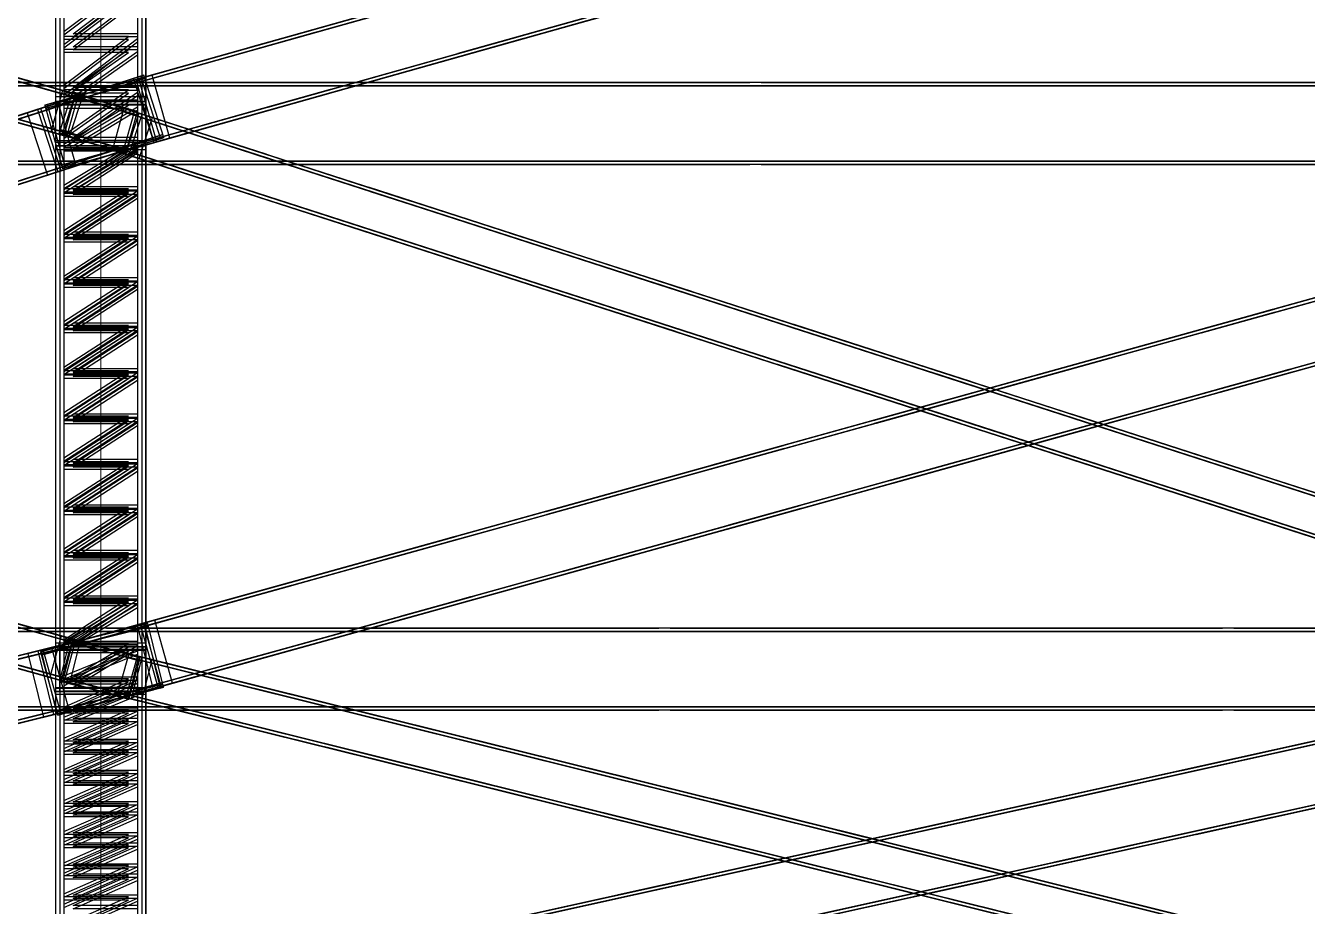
# Model space of a CAD drawing. Header units: millimetres. Extents: x -52000 to 48850, y -48850 to 51750.
# Drawn here: x -366 to 5887, y 15342 to 19641 of the extents above; entities that cross this region are included whole.
import ezdxf

# ---------------------------------------------------------------- set-up
doc = ezdxf.new("R2010")
doc.units = ezdxf.units.MM
doc.layers.add('D-BMK-AXIS', color=7, linetype='Continuous', lineweight=13)
doc.layers.add('D-STR-STRC', color=7, linetype='Continuous', lineweight=25)

msp = doc.modelspace()

# ---------------------------------------------------------------- linework, layer by layer
at = {"layer": 'D-BMK-AXIS'}
msp.add_line((0, -48000), (0, 48000), dxfattribs=at)
at = {"layer": 'D-STR-STRC'}
for points in [[(11337.9, 22521.3), (10878, 22391.8), (-273.3, 19252.4), (186.6, 19381.9)], [(11342.2, 22505.9), (10882.3, 22376.4), (-269, 19237), (190.9, 19366.5)], [(-11278.1, 22430.7), (-10976.2, 22345.7), (175, 19206.3), (-126.8, 19291.3)], [(-11273.7, 22446.1), (-10971.9, 22361.1), (179.4, 19221.7), (-122.5, 19306.7)], [(220, 22409.5), (-220, 22409.5), (-220, 19270.1), (220, 19270.1)], [(220, 22393.9), (-220, 22393.9), (-220, 19254.5), (220, 19254.5)], [(-11330.6, 22244), (-11028.8, 22159), (122.5, 19019.6), (-179.4, 19104.5)], [(-11326.3, 22259.4), (-11024.5, 22174.4), (126.8, 19035), (-175, 19119.9)], [(220, 22211.2), (-220, 22211.2), (-220, 19071.8), (220, 19071.8)], [(11420.3, 22228.7), (10960.3, 22099.2), (-190.9, 18959.8), (269, 19089.3)], [(11424.6, 22213.3), (10964.7, 22083.8), (-186.6, 18944.4), (273.3, 19073.9)], [(220, 22195.6), (-220, 22195.6), (-220, 19056.2), (220, 19056.2)], [(135, 19850.2), (-180, 19850.2), (-180, 19612)], [(135, 19834.6), (-180, 19834.6), (-180, 19596.5)], [(180, 19839.6), (180, 19601.5), (-135, 19601.5)], [(180, 19824), (180, 19585.9), (-135, 19585.9)], [(1966.5, 19883), (1596.4, 19778.8), (731.1, 19535.2)], [(1970, 19884), (1104.7, 19640.4), (734.6, 19536.2)], [(1970.8, 19867.6), (1600.7, 19763.4), (735.5, 19519.8)], [(1974.3, 19868.6), (1109.1, 19625), (739, 19520.8)], [(2978.1, 19852), (2608, 19747.8), (1742.8, 19504.2)], [(2981.6, 19853), (2116.4, 19609.4), (1746.3, 19505.2)], [(2982.4, 19836.6), (2612.3, 19732.4), (1747.1, 19488.8)], [(2986, 19837.6), (2120.7, 19594), (1750.6, 19489.8)], [(135, 19786.8), (-180, 19786.8), (-180, 19548.7)], [(135, 19771.3), (-180, 19771.3), (-180, 19533.1)], [(180, 19776.3), (180, 19538.1), (-135, 19538.1)], [(180, 19760.7), (180, 19522.6), (-135, 19522.6)], [(135, 19588.5), (-180, 19588.5), (-180, 19350.4)], [(135, 19573), (-180, 19573), (-180, 19334.8)], [(1037.2, 19621.3), (667.1, 19517.2), (-151.7, 19286.6)], [(1040.7, 19622.3), (221.9, 19391.8), (-148.2, 19287.6)], [(1041.5, 19605.9), (671.4, 19501.8), (-147.4, 19271.2)], [(1045, 19606.9), (226.2, 19376.4), (-143.9, 19272.2)], [(180, 19578), (180, 19339.8), (-135, 19339.8)], [(2048.8, 19590.3), (1678.7, 19486.2), (813.5, 19242.6)], [(2052.4, 19591.3), (1187.1, 19347.7), (817, 19243.6)], [(2053.2, 19574.9), (1683.1, 19470.7), (817.8, 19227.2)], [(2056.7, 19575.9), (1191.5, 19332.3), (821.4, 19228.2)], [(-980.9, 19531.7), (-162.1, 19301.2), (49.9, 19241.5)], [(-977.4, 19530.8), (-765.4, 19471.1), (53.4, 19240.5)], [(-976.6, 19547.1), (-157.8, 19316.6), (54.2, 19256.9)], [(-973, 19546.2), (-761, 19486.5), (57.8, 19256)], [(135, 19525.2), (-180, 19525.2), (-180, 19304.1)], [(180, 19562.4), (180, 19324.3), (-135, 19324.3)], [(180, 19514.7), (180, 19293.5), (-135, 19293.5)], [(135, 19509.7), (-180, 19509.7), (-180, 19288.5)], [(180, 19499.1), (180, 19278), (-135, 19278)], [(209.8, 19399), (-308.1, 19231.8), (-8558.1, 16568.7), (-8040.2, 16735.8)], [(308.1, 19094.4), (209.8, 19399), (-308.1, 19231.8), (-209.8, 18927.3)], [(9790.1, 19387.1), (9287.4, 19247.4), (-294.2, 16584.3), (208.5, 16724)], [(337.4, 19091.9), (250.6, 19399.9), (-209.3, 19270.4), (-122.6, 18962.4)], [(308.1, 19094.4), (209.8, 19399), (193.6, 19393.7), (291.9, 19089.2)], [(19163.1, 19347.1), (19163.1, 19347.1), (-19163.1, 19347.1), (-19163.1, 19347.1)], [(214.7, 19383.7), (-303.1, 19216.6), (-8553.1, 16553.5), (-8035.3, 16720.6)], [(-27.5, 19363.1), (-27.5, 19363.1), (-3166.4, 19363.1), (-3166.4, 19363.1)], [(-27.5, 19347.1), (-27.5, 19347.1), (-3166.4, 19347.1), (-3166.4, 19347.1)], [(-1033.5, 19345), (-214.7, 19114.5), (-2.7, 19054.8)], [(-1029.9, 19344), (-817.9, 19284.3), (0.9, 19053.8)], [(-1029.1, 19360.4), (-210.3, 19129.9), (1.7, 19070.2)], [(-1025.6, 19359.4), (-813.6, 19299.7), (5.2, 19069.2)], [(90.9, 19360.6), (-325.8, 19226.1), (-926.9, 19032.1)], [(95.8, 19345.4), (-320.9, 19210.9), (-922, 19016.8)], [(104.7, 19365.1), (-496.3, 19171), (-913, 19036.5)], [(109.7, 19349.8), (-491.4, 19155.8), (-908.1, 19021.3)], [(258, 19078.3), (159.7, 19382.8), (-358.2, 19215.6), (-259.9, 18911.1)], [(9794.4, 19371.7), (9291.7, 19232), (-289.9, 16568.9), (212.8, 16708.6)], [(273.3, 19073.9), (186.6, 19381.9), (-273.3, 19252.4), (-186.6, 18944.4)], [(-186.5, 19324.7), (-243.4, 19122.6), (58.4, 19037.6), (115.3, 19239.7)], [(135, 19326.9), (-180, 19326.9), (-180, 19105.8)], [(1119.6, 19328.7), (749.5, 19224.5), (-69.3, 18994)], [(1123.1, 19329.7), (304.3, 19099.2), (-65.8, 18995)], [(3166.4, 19363.1), (3166.4, 19363.1), (27.5, 19363.1), (27.5, 19363.1)], [(3166.4, 19347.1), (3166.4, 19347.1), (27.5, 19347.1), (27.5, 19347.1)], [(273.3, 19073.9), (186.6, 19381.9), (172.2, 19377.8), (259, 19069.8)], [(6360.2, 19363.1), (6360.2, 19363.1), (3221.4, 19363.1), (3221.4, 19363.1)], [(6360.2, 19347.1), (6360.2, 19347.1), (3221.4, 19347.1), (3221.4, 19347.1)], [(-9722.7, 19294.7), (-9392.8, 19203), (188.8, 16539.9), (-141.1, 16631.6)], [(-9718.4, 19310.1), (-9388.5, 19218.4), (193.1, 16555.3), (-136.8, 16647)], [(220, 19079.7), (220, 19293.5), (-220, 19293.5), (-220, 19079.7)], [(-200, 19055.1), (-200, 19271.2), (-220, 19271.2), (-220, 19055.1)], [(220, 19271.2), (-220, 19271.2), (-220, 16608.1), (220, 16608.1)], [(220, 19055.1), (220, 19271.2), (-220, 19271.2), (-220, 19055.1)], [(-200, 19056.2), (-200, 19270.1), (-220, 19270.1), (-220, 19056.2)], [(220, 19056.2), (220, 19270.1), (-220, 19270.1), (-220, 19056.2)], [(-137.7, 19317.9), (-202.2, 19118.1), (-186, 19112.8), (-121.5, 19312.7)], [(-137.7, 19317.9), (-202.2, 19118.1), (137.7, 19008.4), (202.2, 19208.2)], [(135, 19311.4), (-180, 19311.4), (-180, 19090.2)], [(-122.5, 19306.7), (-179.4, 19104.5), (-165, 19100.5), (-108.1, 19302.6)], [(-122.5, 19306.7), (-179.4, 19104.5), (122.5, 19019.6), (179.4, 19221.7)], [(-87.6, 19301.7), (-152.1, 19101.9), (187.8, 18992.2), (252.3, 19192)], [(-142.6, 19302.7), (197.2, 19193), (8447.2, 16529.8), (8107.4, 16639.5)], [(-137.7, 19317.9), (202.2, 19208.2), (8452.2, 16545.1), (8112.3, 16654.8)], [(180, 19316.4), (180, 19095.2), (-135, 19095.2)], [(180, 19300.8), (180, 19079.7), (-135, 19079.7)], [(1123.9, 19313.3), (753.8, 19209.1), (-65, 18978.6)], [(1127.4, 19314.3), (308.6, 19083.8), (-61.5, 18979.6)], [(-37.6, 19268.8), (563.5, 19074.7), (802.2, 18997.7)], [(-32.6, 19284), (568.4, 19090), (807.1, 19012.9)], [(-23.7, 19264.3), (215, 19187.3), (816.1, 18993.2)], [(-18.8, 19279.5), (219.9, 19202.5), (821, 19008.5)], [(220, 19055.1), (220, 19271.2), (200, 19271.2), (200, 19055.1)], [(220, 19056.2), (220, 19270.1), (200, 19270.1), (200, 19056.2)], [(-193.6, 18932.5), (-291.9, 19237), (-308.1, 19231.8), (-209.8, 18927.3)], [(-172.2, 18948.4), (-259, 19256.4), (-273.3, 19252.4), (-186.6, 18944.4)], [(220, 19255.5), (-220, 19255.5), (-220, 16592.3), (220, 16592.3)], [(220, 19036.4), (220, 19252.5), (-220, 19252.5), (-220, 19036.4)], [(135, 19252.5), (-180, 19252.5), (-180, 19062.8)], [(135, 19236.8), (-180, 19236.8), (-180, 19047.1)], [(180, 19244.1), (180, 19054.4), (-135, 19054.4)], [(180, 19228.4), (180, 19038.7), (-135, 19038.7)], [(165, 19225.8), (108.1, 19023.6), (122.5, 19019.6), (179.4, 19221.7)], [(186, 19213.4), (121.5, 19013.6), (137.7, 19008.4), (202.2, 19208.2)], [(-9774.6, 19107.8), (-9444.7, 19016.1), (136.8, 16353), (-193.1, 16444.7)], [(-9770.3, 19123.2), (-9440.4, 19031.5), (141.1, 16368.4), (-188.8, 16460.1)], [(303.1, 19109.7), (-214.7, 18942.5), (-8464.7, 16279.4), (-7946.9, 16446.5)], [(308.1, 19094.4), (-209.8, 18927.3), (-8459.8, 16264.2), (-7941.9, 16431.3)], [(198.1, 19075.8), (-402.9, 18881.7), (-819.6, 18747.2)], [(9871.5, 19094.3), (9368.8, 18954.5), (-212.8, 16291.4), (289.9, 16431.1)], [(9875.8, 19078.8), (9373.1, 18939.1), (-208.5, 16276), (294.2, 16415.7)], [(-202.2, 19118.1), (137.7, 19008.4), (8387.7, 16345.2), (8047.8, 16454.9)], [(-197.2, 19133.3), (142.6, 19023.6), (8392.6, 16360.5), (8052.8, 16470.2)], [(-97.2, 19084.2), (503.9, 18890.1), (742.6, 18813.1)], [(-92.2, 19099.4), (508.8, 18905.4), (747.5, 18828.3)], [(-83.3, 19079.7), (155.4, 19002.6), (756.5, 18808.6)], [(-78.4, 19094.9), (160.3, 19017.9), (761.4, 18823.8)], [(618.5, 19073.8), (1255.9, 18868), (1494.6, 18791)], [(184.3, 19071.3), (-232.4, 18936.8), (-833.5, 18742.8)], [(189.2, 19056.1), (-227.5, 18921.6), (-828.6, 18727.5)], [(203, 19060.5), (-398, 18866.5), (-814.7, 18732)], [(220, 19070.8), (-220, 19070.8), (-220, 16407.7), (220, 16407.7)], [(220, 19055.1), (-220, 19055.1), (-220, 16391.9), (220, 16391.9)], [(135, 19052.1), (-180, 19052.1), (-180, 18862.4)], [(135, 19044.1), (-180, 19044.1), (-180, 18840.9)], [(135, 19036.4), (-180, 19036.4), (-180, 18846.7)], [(135, 19028.4), (-180, 19028.4), (-180, 18825.2)], [(180, 19043.7), (180, 18854), (-135, 18854)], [(180, 19035.7), (180, 18832.5), (-135, 18832.5)], [(180, 19028), (180, 18838.3), (-135, 18838.3)], [(180, 19020), (180, 18816.8), (-135, 18816.8)], [(613.6, 19058.6), (1251, 18852.8), (1489.7, 18775.8)], [(627.5, 19054.1), (866.2, 18977.1), (1503.6, 18771.3)], [(632.4, 19069.3), (871.1, 18992.3), (1508.5, 18786.5)], [(19163.1, 18979.1), (19163.1, 18979.1), (-19163.1, 18979.1), (-19163.1, 18979.1)], [(-27.5, 18979.1), (-27.5, 18979.1), (-3166.4, 18979.1), (-3166.4, 18979.1)], [(-27.5, 18963.1), (-27.5, 18963.1), (-3166.4, 18963.1), (-3166.4, 18963.1)], [(3166.4, 18979.1), (3166.4, 18979.1), (27.5, 18979.1), (27.5, 18979.1)], [(3166.4, 18963.1), (3166.4, 18963.1), (27.5, 18963.1), (27.5, 18963.1)], [(6360.2, 18979.1), (6360.2, 18979.1), (3221.4, 18979.1), (3221.4, 18979.1)], [(6360.2, 18963.1), (6360.2, 18963.1), (3221.4, 18963.1), (3221.4, 18963.1)], [(558.9, 18889.2), (1196.3, 18683.4), (1435, 18606.4)], [(572.8, 18884.7), (811.5, 18807.7), (1448.9, 18601.9)], [(135, 18843.7), (-180, 18843.7), (-180, 18640.5)], [(135, 18828), (-180, 18828), (-180, 18624.8)], [(135, 18822.2), (-180, 18822.2), (-180, 18619)], [(180, 18835.3), (180, 18632.1), (-135, 18632.1)], [(554, 18874), (1191.4, 18668.2), (1430.1, 18591.2)], [(567.9, 18869.5), (806.6, 18792.4), (1444, 18586.7)], [(1301.1, 18836.6), (1938.5, 18630.9), (2177.2, 18553.8)], [(1306, 18851.9), (1943.4, 18646.1), (2182.1, 18569.1)], [(1315, 18832.2), (1553.7, 18755.1), (2191.1, 18549.4)], [(1319.9, 18847.4), (1558.6, 18770.4), (2196, 18564.6)], [(135, 18806.5), (-180, 18806.5), (-180, 18603.2)], [(180, 18819.6), (180, 18616.4), (-135, 18616.4)], [(180, 18813.8), (180, 18610.5), (-135, 18610.5)], [(180, 18798.1), (180, 18594.8), (-135, 18594.8)], [(1241.5, 18652), (1878.9, 18446.3), (2117.6, 18369.2)], [(1246.4, 18667.3), (1883.8, 18461.5), (2122.5, 18384.5)], [(1255.4, 18647.6), (1494.1, 18570.5), (2131.5, 18364.8)], [(1260.3, 18662.8), (1499, 18585.7), (2136.4, 18380)], [(135, 18621.8), (-180, 18621.8), (-180, 18418.6)], [(135, 18606.1), (-180, 18606.1), (-180, 18402.8)], [(135, 18600.3), (-180, 18600.3), (-180, 18397)], [(135, 18584.6), (-180, 18584.6), (-180, 18381.3)], [(180, 18613.4), (180, 18410.1), (-135, 18410.1)], [(180, 18597.7), (180, 18394.4), (-135, 18394.4)], [(180, 18591.9), (180, 18388.6), (-135, 18388.6)], [(180, 18576.1), (180, 18372.9), (-135, 18372.9)], [(1988.6, 18614.7), (2626, 18409), (2864.7, 18331.9)], [(1993.5, 18629.9), (2630.9, 18424.2), (2869.6, 18347.1)], [(2002.5, 18610.2), (2241.2, 18533.2), (2878.6, 18327.4)], [(2007.4, 18625.5), (2246.1, 18548.4), (2883.5, 18342.7)], [(6514.1, 18476.6), (6109.6, 18364.2), (5366.9, 18157.8)], [(6518.4, 18461.2), (6113.9, 18348.8), (5371.2, 18142.3)], [(6524.3, 18479.5), (5781.7, 18273), (5377.2, 18160.6)], [(6528.6, 18464), (5786, 18257.6), (5381.4, 18145.2)], [(135, 18399.9), (-180, 18399.9), (-180, 18196.6)], [(180, 18391.5), (180, 18188.2), (-135, 18188.2)], [(1929, 18430.1), (2566.4, 18224.3), (2805.1, 18147.3)], [(1933.9, 18445.3), (2571.3, 18239.6), (2810, 18162.5)], [(1942.9, 18425.6), (2181.6, 18348.6), (2819, 18142.8)], [(1947.8, 18440.9), (2186.5, 18363.8), (2823.9, 18158)], [(2676.1, 18392.8), (3313.5, 18187), (3552.2, 18110)], [(2681, 18408), (3318.4, 18202.3), (3557.1, 18125.2)], [(2690, 18388.3), (2928.7, 18311.3), (3566.1, 18105.5)], [(2694.9, 18403.5), (2933.6, 18326.5), (3571, 18120.7)], [(135, 18384.1), (-180, 18384.1), (-180, 18180.9)], [(135, 18378.3), (-180, 18378.3), (-180, 18175.1)], [(135, 18362.6), (-180, 18362.6), (-180, 18159.4)], [(180, 18375.7), (180, 18172.5), (-135, 18172.5)], [(180, 18369.9), (180, 18166.7), (-135, 18166.7)], [(180, 18354.2), (180, 18151), (-135, 18151)], [(2616.5, 18208.2), (3253.9, 18002.4), (3492.6, 17925.4)], [(2621.4, 18223.4), (3258.8, 18017.6), (3497.5, 17940.6)], [(2630.4, 18203.7), (2869.1, 18126.7), (3506.5, 17920.9)], [(2635.3, 18218.9), (2874, 18141.9), (3511.4, 17936.1)], [(5715.6, 18254.7), (5311.1, 18142.3), (4568.5, 17935.8)], [(5719.9, 18239.3), (5315.4, 18126.8), (4572.7, 17920.4)], [(5725.9, 18257.5), (4983.2, 18051.1), (4578.7, 17938.7)], [(5730.2, 18242.1), (4987.5, 18035.7), (4583, 17923.3)], [(135, 18177.9), (-180, 18177.9), (-180, 17974.7)], [(135, 18162.2), (-180, 18162.2), (-180, 17959)], [(135, 18156.4), (-180, 18156.4), (-180, 17953.2)], [(135, 18140.7), (-180, 18140.7), (-180, 17937.5)], [(180, 18169.5), (180, 17966.3), (-135, 17966.3)], [(180, 18153.8), (180, 17950.6), (-135, 17950.6)], [(180, 18148), (180, 17944.8), (-135, 17944.8)], [(3363.6, 18170.9), (4001, 17965.1), (4239.7, 17888.1)], [(3368.5, 18186.1), (4005.9, 17980.3), (4244.6, 17903.3)], [(3377.5, 18166.4), (3616.2, 18089.3), (4253.6, 17883.6)], [(3382.4, 18181.6), (3621.1, 18104.6), (4258.5, 17898.8)], [(6595.5, 18183.7), (6191, 18071.3), (5448.3, 17864.9)], [(6599.8, 18168.3), (6195.3, 18055.9), (5452.6, 17849.5)], [(6605.8, 18186.6), (5863.1, 17980.1), (5458.6, 17867.7)], [(6610, 18171.1), (5867.4, 17964.7), (5462.9, 17852.3)], [(180, 18132.3), (180, 17929), (-135, 17929)], [(4917.2, 18032.8), (4512.7, 17920.3), (3770, 17713.9)], [(4921.5, 18017.3), (4516.9, 17904.9), (3774.3, 17698.5)], [(4927.4, 18035.6), (4184.7, 17829.2), (3780.2, 17716.8)], [(4931.7, 18020.2), (4189, 17813.8), (3784.5, 17701.3)], [(135, 17956), (-180, 17956), (-180, 17752.8)], [(180, 17947.6), (180, 17744.4), (-135, 17744.4)], [(3304, 17986.2), (3941.4, 17780.5), (4180.1, 17703.4)], [(3308.9, 18001.5), (3946.3, 17795.7), (4185, 17718.7)], [(3317.9, 17981.8), (3556.6, 17904.7), (4194, 17699)], [(3322.8, 17997), (3561.5, 17919.9), (4198.9, 17714.2)], [(4051.1, 17948.9), (4688.5, 17743.2), (4927.2, 17666.1)], [(4056, 17964.2), (4693.4, 17758.4), (4932.1, 17681.4)], [(4069.9, 17959.7), (4308.6, 17882.6), (4946, 17676.9)], [(5797.1, 17961.8), (5392.5, 17849.4), (4649.9, 17642.9)], [(5807.3, 17964.6), (5064.6, 17758.2), (4660.1, 17645.8)], [(5811.6, 17949.2), (5068.9, 17742.8), (4664.4, 17630.4)], [(135, 17940.3), (-180, 17940.3), (-180, 17737.1)], [(135, 17934.5), (-180, 17934.5), (-180, 17731.2)], [(135, 17918.8), (-180, 17918.8), (-180, 17715.5)], [(180, 17931.9), (180, 17728.6), (-135, 17728.6)], [(180, 17926.1), (180, 17722.8), (-135, 17722.8)], [(180, 17910.4), (180, 17707.1), (-135, 17707.1)], [(4065, 17944.5), (4303.7, 17867.4), (4941.1, 17661.7)], [(5801.3, 17946.4), (5396.8, 17833.9), (4654.1, 17627.5)], [(4118.7, 17810.8), (3714.2, 17698.4), (2971.5, 17492)], [(4123, 17795.4), (3718.5, 17683), (2975.8, 17476.6)], [(4129, 17813.7), (3386.3, 17607.3), (2981.8, 17494.8)], [(4133.2, 17798.3), (3390.6, 17591.8), (2986.1, 17479.4)], [(3991.5, 17764.3), (4628.9, 17558.6), (4867.6, 17481.5)], [(3996.4, 17779.5), (4633.8, 17573.8), (4872.5, 17496.7)], [(4005.4, 17759.8), (4244.1, 17682.8), (4881.5, 17477)], [(4010.3, 17775.1), (4249, 17698), (4886.4, 17492.3)], [(135, 17734.1), (-180, 17734.1), (-180, 17530.8)], [(135, 17718.4), (-180, 17718.4), (-180, 17515.1)], [(135, 17712.6), (-180, 17712.6), (-180, 17509.3)], [(135, 17696.8), (-180, 17696.8), (-180, 17493.6)], [(180, 17725.7), (180, 17522.4), (-135, 17522.4)], [(180, 17710), (180, 17506.7), (-135, 17506.7)], [(180, 17704.2), (180, 17500.9), (-135, 17500.9)], [(4998.6, 17739.9), (4594.1, 17627.4), (3851.4, 17421)], [(5002.9, 17724.4), (4598.4, 17612), (3855.7, 17405.6)], [(5008.8, 17742.7), (4266.2, 17536.3), (3861.6, 17423.9)], [(5013.1, 17727.3), (4270.4, 17520.9), (3865.9, 17408.4)], [(4738.6, 17727), (5376, 17521.3), (5614.7, 17444.2)], [(4743.5, 17742.2), (5380.9, 17536.5), (5619.6, 17459.4)], [(4752.5, 17722.5), (4991.2, 17645.5), (5628.6, 17439.7)], [(4757.4, 17737.8), (4996.1, 17660.7), (5633.5, 17455)], [(180, 17688.4), (180, 17485.2), (-135, 17485.2)], [(3320.3, 17588.9), (2915.7, 17476.5), (2173.1, 17270.1)], [(3324.5, 17573.5), (2920, 17461.1), (2177.3, 17254.6)], [(3330.5, 17591.8), (2587.8, 17385.3), (2183.3, 17272.9)], [(3334.8, 17576.3), (2592.1, 17369.9), (2187.6, 17257.5)], [(135, 17512.2), (-180, 17512.2), (-180, 17308.9)], [(4200.1, 17517.9), (3795.6, 17405.5), (3052.9, 17199.1)], [(4210.4, 17520.8), (3467.7, 17314.4), (3063.2, 17201.9)], [(4679, 17542.4), (5316.4, 17336.6), (5555.1, 17259.6)], [(4683.9, 17557.6), (5321.3, 17351.9), (5560, 17274.8)], [(4692.9, 17537.9), (4931.6, 17460.9), (5569, 17255.1)], [(4697.8, 17553.1), (4936.5, 17476.1), (5573.9, 17270.3)], [(5431, 17520.3), (6068.4, 17314.6), (6307.1, 17237.5)], [(5444.9, 17515.8), (5683.6, 17438.8), (6321, 17233)], [(135, 17496.4), (-180, 17496.4), (-180, 17293.2)], [(135, 17490.6), (-180, 17490.6), (-180, 17287.4)], [(135, 17474.9), (-180, 17474.9), (-180, 17271.7)], [(180, 17503.7), (180, 17300.5), (-135, 17300.5)], [(180, 17488), (180, 17284.8), (-135, 17284.8)], [(180, 17482.2), (180, 17279), (-135, 17279)], [(180, 17466.5), (180, 17263.3), (-135, 17263.3)], [(4204.4, 17502.5), (3799.9, 17390.1), (3057.2, 17183.7)], [(4214.6, 17505.4), (3472, 17298.9), (3067.5, 17186.5)], [(5426.1, 17505.1), (6063.5, 17299.3), (6302.2, 17222.3)], [(5440, 17500.6), (5678.7, 17423.6), (6316.1, 17217.8)], [(2521.8, 17367), (2117.3, 17254.5), (1374.6, 17048.1)], [(2526.1, 17351.6), (2121.6, 17239.1), (1378.9, 17032.7)], [(2532, 17369.8), (1789.4, 17163.4), (1384.8, 17051)], [(2536.3, 17354.4), (1793.6, 17148), (1389.1, 17035.6)], [(5371.4, 17335.7), (6008.8, 17129.9), (6247.5, 17052.9)], [(5385.3, 17331.2), (5624, 17254.2), (6261.4, 17048.4)], [(135, 17290.2), (-180, 17290.2), (-180, 17087)], [(135, 17274.5), (-180, 17274.5), (-180, 17071.3)], [(135, 17268.7), (-180, 17268.7), (-180, 17065.5)], [(180, 17281.8), (180, 17078.6), (-135, 17078.6)], [(180, 17266.1), (180, 17062.9), (-135, 17062.9)], [(180, 17260.3), (180, 17057.1), (-135, 17057.1)], [(3401.7, 17296), (2997.1, 17183.6), (2254.5, 16977.2)], [(3405.9, 17280.6), (3001.4, 17168.2), (2258.8, 16961.7)], [(3411.9, 17298.9), (2669.2, 17092.4), (2264.7, 16980)], [(3416.2, 17283.4), (2673.5, 17077), (2269, 16964.6)], [(5366.5, 17320.5), (6003.9, 17114.7), (6242.6, 17037.7)], [(5380.4, 17316), (5619.1, 17238.9), (6256.5, 17033.2)], [(135, 17253), (-180, 17253), (-180, 17049.7)], [(180, 17244.6), (180, 17041.3), (-135, 17041.3)], [(1723.3, 17145.1), (1318.8, 17032.6), (576.1, 16826.2)], [(1733.6, 17147.9), (990.9, 16941.5), (586.4, 16829)], [(1727.6, 17129.6), (1323.1, 17017.2), (580.4, 16810.8)], [(1737.8, 17132.5), (995.2, 16926.1), (590.7, 16813.6)], [(2603.2, 17074.1), (2198.7, 16961.6), (1456, 16755.2)], [(2613.4, 17076.9), (1870.8, 16870.5), (1466.2, 16758.1)], [(135, 17068.3), (-180, 17068.3), (-180, 16865.1)], [(135, 17052.6), (-180, 17052.6), (-180, 16849.3)], [(135, 17046.8), (-180, 17046.8), (-180, 16843.5)], [(135, 17031.1), (-180, 17031.1), (-180, 16827.8)], [(180, 17059.9), (180, 16856.7), (-135, 16856.7)], [(180, 17044.2), (180, 16840.9), (-135, 16840.9)], [(180, 17038.4), (180, 16835.1), (-135, 16835.1)], [(180, 17022.7), (180, 16819.4), (-135, 16819.4)], [(2607.5, 17058.7), (2203, 16946.2), (1460.3, 16739.8)], [(2617.7, 17061.5), (1875.1, 16855.1), (1470.5, 16742.7)], [(924.9, 16923.1), (520.3, 16810.7), (-181.9, 16615.5)], [(929.1, 16907.7), (524.6, 16795.3), (-177.6, 16600.1)], [(935.1, 16926), (232.9, 16730.8), (-171.6, 16618.4)], [(939.4, 16910.6), (237.2, 16715.4), (-167.4, 16602.9)], [(-867.7, 16833.5), (-165.5, 16638.4), (66.2, 16574)], [(-863.4, 16849), (-161.2, 16653.8), (70.5, 16589.4)], [(-857.5, 16830.7), (-625.8, 16766.3), (76.5, 16571.1)], [(-853.2, 16846.1), (-621.5, 16781.7), (80.7, 16586.5)], [(135, 16846.4), (-180, 16846.4), (-180, 16643.1)], [(135, 16830.7), (-180, 16830.7), (-180, 16627.4)], [(135, 16824.9), (-180, 16824.9), (-180, 16635.2)], [(180, 16838), (180, 16634.7), (-135, 16634.7)], [(180, 16822.2), (180, 16619), (-135, 16619)], [(1804.7, 16852.2), (1400.2, 16739.7), (657.5, 16533.3)], [(1809, 16836.7), (1404.5, 16724.3), (661.8, 16517.9)], [(1815, 16855), (1072.3, 16648.6), (667.8, 16536.1)], [(1819.3, 16839.6), (1076.6, 16633.2), (672.1, 16520.7)], [(135, 16809.1), (-180, 16809.1), (-180, 16619.4)], [(180, 16816.4), (180, 16626.7), (-135, 16626.7)], [(180, 16800.7), (180, 16611), (-135, 16611)], [(229.8, 16722), (-307.1, 16588.5), (-7644.7, 14763.9), (-7107.8, 14897.4)], [(233.7, 16706.5), (-303.2, 16573), (-7640.9, 14748.3), (-7104, 14881.8)], [(-27.5, 16700), (-27.5, 16700), (-2722.5, 16700), (-2722.5, 16700)], [(125.5, 16696.1), (-401.8, 16565), (-833.8, 16457.5)], [(258.3, 16399.3), (181, 16709.9), (-355.8, 16576.4), (-278.6, 16265.8)], [(307.1, 16411.5), (229.8, 16722), (-307.1, 16588.5), (-229.8, 16278)], [(8477.4, 16714.2), (7953.5, 16598.3), (-296.5, 14773.6), (227.4, 14889.5)], [(294.2, 16415.7), (208.5, 16724), (-294.2, 16584.3), (-208.5, 16276)], [(8480.9, 16698.5), (7956.9, 16582.7), (-293.1, 14758), (230.9, 14873.9)], [(350, 16431.2), (264.3, 16739.5), (-238.4, 16599.8), (-152.7, 16291.5)], [(2722.5, 16700), (2722.5, 16700), (27.5, 16700), (27.5, 16700)], [(294.2, 16415.7), (208.5, 16724), (192.8, 16719.7), (278.5, 16411.3)], [(307.1, 16411.5), (229.8, 16722), (213.1, 16717.9), (290.3, 16407.3)], [(5472.5, 16700), (5472.5, 16700), (2777.5, 16700), (2777.5, 16700)], [(8222.5, 16700), (8222.5, 16700), (5527.5, 16700), (5527.5, 16700)], [(16500, 16684), (16500, 16684), (-16500, 16684), (-16500, 16684)], [(-27.5, 16684), (-27.5, 16684), (-2722.5, 16684), (-2722.5, 16684)], [(-919.7, 16646.6), (-217.4, 16451.5), (14.3, 16387.1)], [(-915.4, 16662), (-213.2, 16466.9), (18.6, 16402.5)], [(-909.4, 16643.8), (-677.7, 16579.4), (24.5, 16384.2)], [(-905.1, 16659.2), (-673.4, 16594.8), (28.8, 16399.6)], [(109.7, 16692.2), (-322.3, 16584.7), (-849.6, 16453.6)], [(113.6, 16676.6), (-318.4, 16569.2), (-845.7, 16438.1)], [(129.4, 16680.6), (-397.9, 16549.4), (-829.9, 16442)], [(-192.6, 16662.5), (-248.9, 16460.2), (81, 16368.5), (137.3, 16570.8)], [(-150.8, 16645.7), (-201.5, 16441.9), (-184.7, 16437.7), (-134, 16641.5)], [(-150.8, 16645.7), (-201.5, 16441.9), (150.8, 16354.3), (201.5, 16558.1)], [(-136.8, 16647), (-193.1, 16444.7), (-177.4, 16440.3), (-121.1, 16642.6)], [(-136.8, 16647), (-193.1, 16444.7), (136.8, 16353), (193.1, 16555.3)], [(-102, 16633.6), (-152.7, 16429.8), (199.6, 16342.2), (250.3, 16546)], [(-150.8, 16645.7), (201.5, 16558.1), (7539.2, 14733.4), (7186.8, 14821.1)], [(2722.5, 16684), (2722.5, 16684), (27.5, 16684), (27.5, 16684)], [(5472.5, 16684), (5472.5, 16684), (2777.5, 16684), (2777.5, 16684)], [(8222.5, 16684), (8222.5, 16684), (5527.5, 16684), (5527.5, 16684)], [(-213.1, 16282.1), (-290.3, 16592.7), (-307.1, 16588.5), (-229.8, 16278)], [(-192.8, 16280.3), (-278.5, 16588.7), (-294.2, 16584.3), (-208.5, 16276)], [(220, 16410.6), (220, 16626.7), (-220, 16626.7), (-220, 16410.6)], [(-200, 16391.1), (-200, 16608.9), (-220, 16608.9), (-220, 16391.1)], [(220, 16608.9), (-220, 16608.9), (-220, 14784.3), (220, 14784.3)], [(220, 16391.1), (220, 16608.9), (-220, 16608.9), (-220, 16391.1)], [(-200, 16391.9), (-200, 16608.1), (-220, 16608.1), (-220, 16391.9)], [(220, 16391.9), (220, 16608.1), (-220, 16608.1), (-220, 16391.9)], [(220, 16377.2), (220, 16595), (-220, 16595), (-220, 16377.2)], [(220, 16593.1), (-220, 16593.1), (-220, 14768.4), (220, 14768.4)], [(135, 16624.4), (-180, 16624.4), (-180, 16434.8)], [(135, 16608.7), (-180, 16608.7), (-180, 16419)], [(135, 16595), (-180, 16595), (-180, 16467)], [(135, 16579.2), (-180, 16579.2), (-180, 16451.1)], [(-154.7, 16630.2), (197.6, 16542.6), (7535.3, 14717.9), (7183, 14805.5)], [(180, 16616), (180, 16426.3), (-135, 16426.3)], [(180, 16600.3), (180, 16410.6), (-135, 16410.6)], [(180, 16588.8), (180, 16460.7), (-135, 16460.7)], [(180, 16572.9), (180, 16444.9), (-135, 16444.9)], [(1006.3, 16630.2), (601.7, 16517.8), (-100.5, 16322.6)], [(1010.6, 16614.8), (606, 16502.4), (-96.2, 16307.2)], [(1016.5, 16633.1), (314.3, 16437.9), (-90.2, 16325.5)], [(1020.8, 16617.7), (318.6, 16422.5), (-85.9, 16310)], [(-50.4, 16604.2), (476.9, 16473.1), (724.4, 16411.6)], [(-46.5, 16619.8), (480.8, 16488.6), (728.3, 16427.1)], [(-34.6, 16600.3), (212.9, 16538.8), (740.2, 16407.6)], [(-30.7, 16615.8), (216.7, 16554.3), (744, 16423.2)], [(220, 16391.1), (220, 16608.9), (200, 16608.9), (200, 16391.1)], [(220, 16391.9), (220, 16608.1), (200, 16608.1), (200, 16391.9)], [(177.4, 16559.7), (121.1, 16357.4), (136.8, 16353), (193.1, 16555.3)], [(184.7, 16562.3), (134, 16358.5), (150.8, 16354.3), (201.5, 16558.1)], [(-197.6, 16457.4), (154.7, 16369.8), (7492.4, 14545.2), (7140, 14632.8)], [(135, 16453.1), (-180, 16453.1), (-180, 16314.9)], [(180, 16446.8), (180, 16308.6), (-135, 16308.6)], [(525.7, 16461), (1088.4, 16321.1), (1335.9, 16259.5)], [(529.6, 16476.5), (1092.3, 16336.6), (1339.7, 16275)], [(541.5, 16457.1), (789, 16395.5), (1351.7, 16255.6)], [(545.4, 16472.6), (792.8, 16411), (1355.5, 16271.1)], [(303.2, 16427), (-233.7, 16293.5), (-7571.4, 14468.9), (-7034.5, 14602.4)], [(307.1, 16411.5), (-229.8, 16278), (-7567.5, 14453.3), (-7030.6, 14586.8)], [(183.1, 16397.1), (-248.9, 16289.7), (-776.2, 16158.6)], [(198.9, 16401.1), (-328.4, 16269.9), (-760.4, 16162.5)], [(202.7, 16385.5), (-324.6, 16254.4), (-756.6, 16147)], [(8543.1, 16417.3), (8019.1, 16301.5), (-230.9, 14476.8), (293.1, 14592.7)], [(8546.5, 16401.7), (8022.6, 16285.8), (-227.4, 14461.2), (296.5, 14577.1)], [(220, 16406.9), (-220, 16406.9), (-220, 14582.3), (220, 14582.3)], [(220, 16391.1), (-220, 16391.1), (-220, 14566.4), (220, 14566.4)], [(-201.5, 16441.9), (150.8, 16354.3), (7488.5, 14529.6), (7136.2, 14617.3)], [(135, 16437.2), (-180, 16437.2), (-180, 16299.1)], [(135, 16393), (-180, 16393), (-180, 16264.9)], [(180, 16431), (180, 16292.8), (-135, 16292.8)], [(180, 16386.8), (180, 16258.7), (-135, 16258.7)], [(-97.2, 16416), (430.1, 16284.8), (677.6, 16223.3)], [(-93.3, 16431.5), (434, 16300.4), (681.4, 16238.8)], [(-81.4, 16412), (166.1, 16350.5), (693.4, 16219.4)], [(-77.5, 16427.6), (169.9, 16366), (697.2, 16234.9)], [(187, 16381.6), (-245.1, 16274.2), (-772.4, 16143.1)], [(135, 16377.2), (-180, 16377.2), (-180, 16249.1)], [(180, 16370.9), (180, 16242.8), (-135, 16242.8)], [(1141, 16324.5), (1703.7, 16184.5), (1951.2, 16123)], [(16500, 16316), (16500, 16316), (-16500, 16316), (-16500, 16316)], [(-27.5, 16316), (-27.5, 16316), (-2722.5, 16316), (-2722.5, 16316)], [(-27.5, 16300), (-27.5, 16300), (-2722.5, 16300), (-2722.5, 16300)], [(135, 16301), (-180, 16301), (-180, 16162.8)], [(135, 16285.2), (-180, 16285.2), (-180, 16147)], [(180, 16294.7), (180, 16156.6), (-135, 16156.6)], [(180, 16278.9), (180, 16140.7), (-135, 16140.7)], [(2722.5, 16316), (2722.5, 16316), (27.5, 16316), (27.5, 16316)], [(2722.5, 16300), (2722.5, 16300), (27.5, 16300), (27.5, 16300)], [(478.9, 16272.7), (1041.6, 16132.8), (1289, 16071.3)], [(482.8, 16288.2), (1045.4, 16148.3), (1292.9, 16086.8)], [(494.7, 16268.8), (742.2, 16207.3), (1304.8, 16067.3)], [(498.6, 16284.3), (746, 16222.8), (1308.7, 16082.9)], [(1137.2, 16308.9), (1699.9, 16169), (1947.3, 16107.5)], [(1153, 16305), (1400.4, 16243.5), (1963.1, 16103.5)], [(1156.8, 16320.5), (1404.3, 16259), (1967, 16119.1)], [(5472.5, 16316), (5472.5, 16316), (2777.5, 16316), (2777.5, 16316)], [(5472.5, 16300), (5472.5, 16300), (2777.5, 16300), (2777.5, 16300)], [(8222.5, 16316), (8222.5, 16316), (5527.5, 16316), (5527.5, 16316)], [(8222.5, 16300), (8222.5, 16300), (5527.5, 16300), (5527.5, 16300)], [(135, 16251), (-180, 16251), (-180, 16112.9)], [(135, 16235.2), (-180, 16235.2), (-180, 16097)], [(180, 16244.8), (180, 16106.6), (-135, 16106.6)], [(180, 16228.9), (180, 16090.8), (-135, 16090.8)], [(6330.7, 16239.4), (5909.1, 16146.1), (5274.8, 16005.8)], [(6334.2, 16223.8), (5912.5, 16130.5), (5278.3, 15990.2)], [(6343.6, 16242.2), (5709.3, 16101.9), (5287.7, 16008.7)], [(6347.1, 16226.6), (5712.8, 16086.3), (5291.1, 15993.1)], [(135, 16148.9), (-180, 16148.9), (-180, 16010.8)], [(180, 16142.7), (180, 16004.5), (-135, 16004.5)], [(1094.2, 16136.2), (1656.9, 15996.3), (1904.4, 15934.7)], [(1748.7, 16156.9), (2311.3, 16017), (2558.8, 15955.4)], [(1752.5, 16172.4), (2315.2, 16032.5), (2562.7, 15970.9)], [(1764.5, 16152.9), (2011.9, 16091.4), (2574.6, 15951.5)], [(1768.3, 16168.5), (2015.8, 16106.9), (2578.5, 15967)], [(135, 16133.1), (-180, 16133.1), (-180, 15994.9)], [(135, 16099), (-180, 16099), (-180, 15960.8)], [(135, 16083.1), (-180, 16083.1), (-180, 15945)], [(180, 16126.8), (180, 15988.7), (-135, 15988.7)], [(180, 16092.7), (180, 15954.6), (-135, 15954.6)], [(180, 16076.9), (180, 15938.7), (-135, 15938.7)], [(1090.4, 16120.7), (1653.1, 15980.7), (1900.5, 15919.2)], [(1106.2, 16116.7), (1353.6, 16055.2), (1916.3, 15915.3)], [(1110, 16132.3), (1357.5, 16070.7), (1920.2, 15930.8)], [(5643.2, 16087.3), (5221.6, 15994.1), (4587.3, 15853.8)], [(5646.7, 16071.7), (5225, 15978.5), (4590.8, 15838.2)], [(5656.1, 16090.2), (5021.8, 15949.9), (4600.2, 15856.6)], [(5659.6, 16074.6), (5025.3, 15934.3), (4603.6, 15841)], [(2364, 16020.3), (2926.7, 15880.4), (3174.1, 15818.9)], [(2379.8, 16016.4), (2627.3, 15954.9), (3189.9, 15815)], [(135, 15996.9), (-180, 15996.9), (-180, 15858.7)], [(135, 15981), (-180, 15981), (-180, 15842.9)], [(135, 15946.9), (-180, 15946.9), (-180, 15808.8)], [(180, 15990.6), (180, 15852.5), (-135, 15852.5)], [(180, 15974.8), (180, 15836.6), (-135, 15836.6)], [(1701.8, 15968.6), (2264.5, 15828.7), (2512, 15767.1)], [(1705.7, 15984.1), (2268.4, 15844.2), (2515.9, 15782.7)], [(1717.6, 15964.7), (1965.1, 15903.1), (2527.8, 15763.2)], [(1721.5, 15980.2), (1969, 15918.7), (2531.6, 15778.7)], [(2360.1, 16004.8), (2922.8, 15864.9), (3170.3, 15803.4)], [(2375.9, 16000.9), (2623.4, 15939.4), (3186.1, 15799.4)], [(135, 15931.1), (-180, 15931.1), (-180, 15792.9)], [(180, 15940.7), (180, 15802.5), (-135, 15802.5)], [(180, 15924.8), (180, 15786.7), (-135, 15786.7)], [(4955.7, 15935.3), (4534.1, 15842), (3899.8, 15701.7)], [(4959.2, 15919.6), (4537.5, 15826.4), (3903.3, 15686.1)], [(4968.6, 15938.1), (4334.3, 15797.8), (3912.7, 15704.6)], [(4972.1, 15922.5), (4337.8, 15782.2), (3916.1, 15689)], [(6396.4, 15942.5), (5974.7, 15849.3), (5340.4, 15709)], [(6399.8, 15926.9), (5978.2, 15833.7), (5343.9, 15693.4)], [(6409.2, 15945.4), (5775, 15805.1), (5353.3, 15711.9)], [(6412.7, 15929.8), (5778.4, 15789.5), (5356.8, 15696.2)], [(135, 15844.8), (-180, 15844.8), (-180, 15706.7)], [(135, 15829), (-180, 15829), (-180, 15690.8)], [(180, 15838.6), (180, 15700.4), (-135, 15700.4)], [(180, 15822.7), (180, 15684.6), (-135, 15684.6)], [(2317.2, 15832.1), (2879.9, 15692.2), (3127.3, 15630.6)], [(2333, 15828.2), (2580.4, 15766.6), (3143.1, 15626.7)], [(2971.6, 15852.8), (3534.3, 15712.8), (3781.8, 15651.3)], [(2975.5, 15868.3), (3538.1, 15728.4), (3785.6, 15666.8)], [(2987.4, 15848.8), (3234.9, 15787.3), (3797.5, 15647.4)], [(2991.3, 15864.4), (3238.7, 15802.8), (3801.4, 15662.9)], [(135, 15794.9), (-180, 15794.9), (-180, 15656.7)], [(135, 15779), (-180, 15779), (-180, 15640.9)], [(180, 15788.6), (180, 15650.5), (-135, 15650.5)], [(180, 15772.8), (180, 15634.6), (-135, 15634.6)], [(2313.3, 15816.6), (2876, 15676.6), (3123.5, 15615.1)], [(2329.1, 15812.6), (2576.6, 15751.1), (3139.3, 15611.2)], [(4268.2, 15783.2), (3846.6, 15690), (3212.3, 15549.7)], [(4271.7, 15767.6), (3850, 15674.3), (3215.8, 15534.1)], [(4281.1, 15786.1), (3646.8, 15645.8), (3225.2, 15552.5)], [(4284.6, 15770.4), (3650.3, 15630.2), (3228.6, 15536.9)], [(5708.9, 15790.5), (5287.2, 15697.2), (4652.9, 15557)], [(5712.3, 15774.9), (5290.7, 15681.6), (4656.4, 15541.3)], [(5721.7, 15793.3), (5087.5, 15653.1), (4665.8, 15559.8)], [(5725.2, 15777.7), (5090.9, 15637.4), (4669.3, 15544.2)], [(3583.1, 15700.7), (4145.8, 15560.8), (4393.2, 15499.3)], [(3586.9, 15716.2), (4149.6, 15576.3), (4397.1, 15514.8)], [(3598.9, 15696.8), (3846.3, 15635.2), (4409, 15495.3)], [(3602.7, 15712.3), (3850.2, 15650.8), (4412.9, 15510.9)], [(135, 15692.8), (-180, 15692.8), (-180, 15554.6)], [(135, 15676.9), (-180, 15676.9), (-180, 15538.8)], [(135, 15642.8), (-180, 15642.8), (-180, 15504.7)], [(180, 15686.5), (180, 15548.4), (-135, 15548.4)], [(180, 15670.7), (180, 15532.5), (-135, 15532.5)], [(180, 15636.6), (180, 15498.4), (-135, 15498.4)], [(3593.6, 15634), (2959.3, 15493.7), (2537.7, 15400.5)], [(2924.8, 15664.5), (3487.5, 15524.6), (3734.9, 15463)], [(2928.7, 15680), (3491.3, 15540.1), (3738.8, 15478.6)], [(2940.6, 15660.6), (3188.1, 15599), (3750.7, 15459.1)], [(2944.4, 15676.1), (3191.9, 15614.6), (3754.6, 15474.6)], [(5021.4, 15638.4), (4599.7, 15545.2), (3965.4, 15404.9)], [(5034.2, 15641.3), (4400, 15501), (3978.3, 15407.8)], [(135, 15627), (-180, 15627), (-180, 15488.8)], [(180, 15620.7), (180, 15482.6), (-135, 15482.6)], [(3580.7, 15631.2), (3159.1, 15537.9), (2524.8, 15397.6)], [(3584.2, 15615.5), (3162.5, 15522.3), (2528.3, 15382)], [(3597.1, 15618.4), (2962.8, 15478.1), (2541.1, 15384.9)], [(5024.8, 15622.8), (4603.2, 15529.6), (3968.9, 15389.3)], [(5037.7, 15625.7), (4403.4, 15485.4), (3981.8, 15392.1)], [(135, 15540.7), (-180, 15540.7), (-180, 15402.6)], [(135, 15524.9), (-180, 15524.9), (-180, 15386.7)], [(180, 15534.5), (180, 15396.3), (-135, 15396.3)], [(180, 15518.6), (180, 15380.5), (-135, 15380.5)], [(3536.3, 15512.4), (4098.9, 15372.5), (4346.4, 15311)], [(3540.1, 15528), (4102.8, 15388), (4350.3, 15326.5)], [(3552.1, 15508.5), (3799.5, 15447), (4362.2, 15307.1)], [(3555.9, 15524), (3803.4, 15462.5), (4366.1, 15322.6)], [(4194.6, 15548.7), (4757.2, 15408.7), (5004.7, 15347.2)], [(4198.4, 15564.2), (4761.1, 15424.3), (5008.6, 15362.7)], [(4210.3, 15544.7), (4457.8, 15483.2), (5020.5, 15343.3)], [(4214.2, 15560.3), (4461.7, 15498.7), (5024.4, 15358.8)], [(135, 15490.8), (-180, 15490.8), (-180, 15352.6)], [(135, 15474.9), (-180, 15474.9), (-180, 15336.8)], [(180, 15484.5), (180, 15346.4), (-135, 15346.4)], [(180, 15468.7), (180, 15330.5), (-135, 15330.5)], [(2893.2, 15479.1), (2471.6, 15385.9), (1837.3, 15245.6)], [(2896.7, 15463.5), (2475, 15370.2), (1840.8, 15229.9)], [(2906.1, 15482), (2271.8, 15341.7), (1850.2, 15248.4)], [(2909.6, 15466.3), (2275.3, 15326), (1853.6, 15232.8)], [(4333.9, 15486.4), (3912.2, 15393.1), (3277.9, 15252.9)], [(4337.3, 15470.8), (3915.7, 15377.5), (3281.4, 15237.2)], [(4346.7, 15489.2), (3712.5, 15349), (3290.8, 15255.7)], [(4350.2, 15473.6), (3715.9, 15333.3), (3294.3, 15240.1)], [(135, 15388.7), (-180, 15388.7), (-180, 15250.5)], [(4806, 15396.6), (5368.7, 15256.7), (5616.2, 15195.1)], [(4809.9, 15412.1), (5372.6, 15272.2), (5620, 15210.7)], [(4821.8, 15392.7), (5069.3, 15331.1), (5632, 15191.2)], [(4825.7, 15408.2), (5073.1, 15346.7), (5635.8, 15206.7)], [(135, 15372.8), (-180, 15372.8), (-180, 15234.7)], [(180, 15382.4), (180, 15244.3), (-135, 15244.3)], [(180, 15366.6), (180, 15228.4), (-135, 15228.4)], [(4147.7, 15360.4), (4710.4, 15220.5), (4957.9, 15158.9)], [(4151.6, 15375.9), (4714.3, 15236), (4961.7, 15174.5)], [(4163.5, 15356.5), (4411, 15294.9), (4973.7, 15155)], [(4167.4, 15372), (4414.9, 15310.5), (4977.5, 15170.5)]]:
    msp.add_lwpolyline(points, close=True, dxfattribs=at)
for points in [[(11323.5, 22517.3), (172.2, 19377.8)], [(11337.9, 22521.3), (186.6, 19381.9)], [(-11273.7, 22446.1), (-122.5, 19306.7)], [(-11259.4, 22442.1), (-108.1, 19302.6)], [(10878, 22391.8), (-273.3, 19252.4)], [(10892.3, 22395.9), (-259, 19256.4)], [(-220, 22409.5), (-220, 19270.1)], [(-200, 22409.5), (-200, 19270.1)], [(200, 22409.5), (200, 19270.1)], [(220, 22409.5), (220, 19270.1)], [(-10986.3, 22365.2), (165, 19225.8)], [(-10971.9, 22361.1), (179.4, 19221.7)], [(-11330.6, 22244), (-179.4, 19104.5)], [(-11316.3, 22239.9), (-165, 19100.5)], [(11410.2, 22209.2), (259, 19069.8)], [(11424.6, 22213.3), (273.3, 19073.9)], [(-11043.2, 22163), (108.1, 19023.6)], [(-11028.8, 22159), (122.5, 19019.6)], [(-220, 22195.6), (-220, 19056.2)], [(-200, 22195.6), (-200, 19056.2)], [(200, 22195.6), (200, 19056.2)], [(220, 22195.6), (220, 19056.2)], [(10964.7, 22083.8), (-186.6, 18944.4)], [(10979, 22087.9), (-172.2, 18948.4)], [(193.6, 19393.7), (-8056.4, 16730.6)], [(209.8, 19399), (-8040.2, 16735.8)], [(209.8, 19399), (159.7, 19382.8)], [(250.6, 19399.9), (186.6, 19381.9)], [(9790.1, 19387.1), (208.5, 16724)], [(19163.1, 19363.1), (-19163.1, 19363.1)], [(-186.5, 19324.7), (-122.5, 19306.7)], [(9774.4, 19382.8), (192.8, 16719.7)], [(-9718.4, 19310.1), (-136.8, 16647)], [(-9702.7, 19305.8), (-121.1, 16642.6)], [(-209.3, 19270.4), (-273.3, 19252.4)], [(-220, 19293.5), (-220, 19270.1)], [(-220, 19271.2), (-220, 16608.1)], [(-220, 19271.2), (-220, 19252.5)], [(-200, 19271.2), (-200, 16608.1)], [(-137.7, 19317.9), (8112.3, 16654.8)], [(-137.7, 19317.9), (-87.6, 19301.7)], [(-121.5, 19312.7), (8128.5, 16649.5)], [(200, 19271.2), (200, 16608.1)], [(220, 19293.5), (220, 19270.1)], [(220, 19271.2), (220, 16608.1)], [(220, 19271.2), (220, 19252.5)], [(-9404.2, 19222.8), (177.4, 16559.7)], [(-9388.5, 19218.4), (193.1, 16555.3)], [(-308.1, 19231.8), (-8558.1, 16568.7)], [(-291.9, 19237), (-8541.9, 16573.9)], [(-308.1, 19231.8), (-358.2, 19215.6)], [(9287.4, 19247.4), (-294.2, 16584.3)], [(9303.1, 19251.8), (-278.5, 16588.7)], [(115.3, 19239.7), (179.4, 19221.7)], [(186, 19213.4), (8436, 16550.3)], [(202.2, 19208.2), (8452.2, 16545.1)], [(202.2, 19208.2), (252.3, 19192)], [(-9774.6, 19107.8), (-193.1, 16444.7)], [(-9758.9, 19103.4), (-177.4, 16440.3)], [(291.9, 19089.2), (-7958.1, 16426.1)], [(308.1, 19094.4), (-7941.9, 16431.3)], [(-243.4, 19122.6), (-179.4, 19104.5)], [(-220, 19079.7), (-220, 19056.2)], [(-202.2, 19118.1), (8047.8, 16454.9)], [(-202.2, 19118.1), (-152.1, 19101.9)], [(-186, 19112.8), (8064, 16449.7)], [(220, 19079.7), (220, 19056.2)], [(308.1, 19094.4), (258, 19078.3)], [(337.4, 19091.9), (273.3, 19073.9)], [(9860.1, 19074.5), (278.5, 16411.3)], [(9875.8, 19078.8), (294.2, 16415.7)], [(-9460.4, 19020.5), (121.1, 16357.4)], [(-9444.7, 19016.1), (136.8, 16353)], [(-220, 19055.1), (-220, 16391.9)], [(-220, 19055.1), (-220, 19036.4)], [(-200, 19055.1), (-200, 16391.9)], [(58.4, 19037.6), (122.5, 19019.6)], [(121.5, 19013.6), (8371.5, 16350.5)], [(200, 19055.1), (200, 16391.9)], [(220, 19055.1), (220, 16391.9)], [(220, 19055.1), (220, 19036.4)], [(19163.1, 18963.1), (-19163.1, 18963.1)], [(-122.6, 18962.4), (-186.6, 18944.4)], [(137.7, 19008.4), (8387.7, 16345.2)], [(137.7, 19008.4), (187.8, 18992.2)], [(-209.8, 18927.3), (-8459.8, 16264.2)], [(-193.6, 18932.5), (-8443.6, 16269.4)], [(-209.8, 18927.3), (-259.9, 18911.1)], [(9373.1, 18939.1), (-208.5, 16276)], [(9388.8, 18943.5), (-192.8, 16280.3)], [(16500, 16700), (-16500, 16700)], [(213.1, 16717.9), (-7124.6, 14893.2)], [(229.8, 16722), (-7107.8, 14897.4)], [(229.8, 16722), (181, 16709.9)], [(264.3, 16739.5), (208.5, 16724)], [(8461.1, 16710.5), (211.1, 14885.9)], [(8477.4, 16714.2), (227.4, 14889.5)], [(-192.6, 16662.5), (-136.8, 16647)], [(-150.8, 16645.7), (7186.8, 14821.1)], [(-150.8, 16645.7), (-102, 16633.6)], [(-134, 16641.5), (7203.6, 14816.9)], [(-307.1, 16588.5), (-7644.7, 14763.9)], [(-290.3, 16592.7), (-7627.9, 14768)], [(-307.1, 16588.5), (-355.8, 16576.4)], [(7953.5, 16598.3), (-296.5, 14773.6)], [(-238.4, 16599.8), (-294.2, 16584.3)], [(7969.8, 16601.9), (-280.2, 14777.3)], [(-220, 16626.7), (-220, 16608.1)], [(-220, 16608.9), (-220, 14784.3)], [(-220, 16608.9), (-220, 16595)], [(-200, 16608.9), (-200, 14784.3)], [(200, 16608.9), (200, 14784.3)], [(220, 16626.7), (220, 16608.1)], [(220, 16608.9), (220, 14784.3)], [(220, 16608.9), (220, 16595)], [(137.3, 16570.8), (193.1, 16555.3)], [(184.7, 16562.3), (7522.4, 14737.6)], [(201.5, 16558.1), (7539.2, 14733.4)], [(201.5, 16558.1), (250.3, 16546)], [(-248.9, 16460.2), (-193.1, 16444.7)], [(290.3, 16407.3), (-7047.4, 14582.7)], [(307.1, 16411.5), (-7030.6, 14586.8)], [(-220, 16410.6), (-220, 16391.9)], [(-220, 16391.1), (-220, 14566.4)], [(-220, 16391.1), (-220, 16377.2)], [(-201.5, 16441.9), (7136.2, 14617.3)], [(-201.5, 16441.9), (-152.7, 16429.8)], [(-200, 16391.1), (-200, 14566.4)], [(-184.7, 16437.7), (7152.9, 14613.1)], [(200, 16391.1), (200, 14566.4)], [(220, 16410.6), (220, 16391.9)], [(220, 16391.1), (220, 14566.4)], [(220, 16391.1), (220, 16377.2)], [(307.1, 16411.5), (258.3, 16399.3)], [(8530.2, 16398.1), (280.2, 14573.4)], [(350, 16431.2), (294.2, 16415.7)], [(8546.5, 16401.7), (296.5, 14577.1)], [(81, 16368.5), (136.8, 16353)], [(134, 16358.5), (7471.7, 14533.8)], [(150.8, 16354.3), (7488.5, 14529.6)], [(150.8, 16354.3), (199.6, 16342.2)], [(16500, 16300), (-16500, 16300)], [(-229.8, 16278), (-7567.5, 14453.3)], [(-213.1, 16282.1), (-7550.7, 14457.5)], [(-229.8, 16278), (-278.6, 16265.8)], [(8022.6, 16285.8), (-227.4, 14461.2)], [(8038.9, 16289.5), (-211.1, 14464.8)], [(-152.7, 16291.5), (-208.5, 16276)]]:
    msp.add_lwpolyline(points, dxfattribs=at)

doc.saveas('drawing.dxf')
